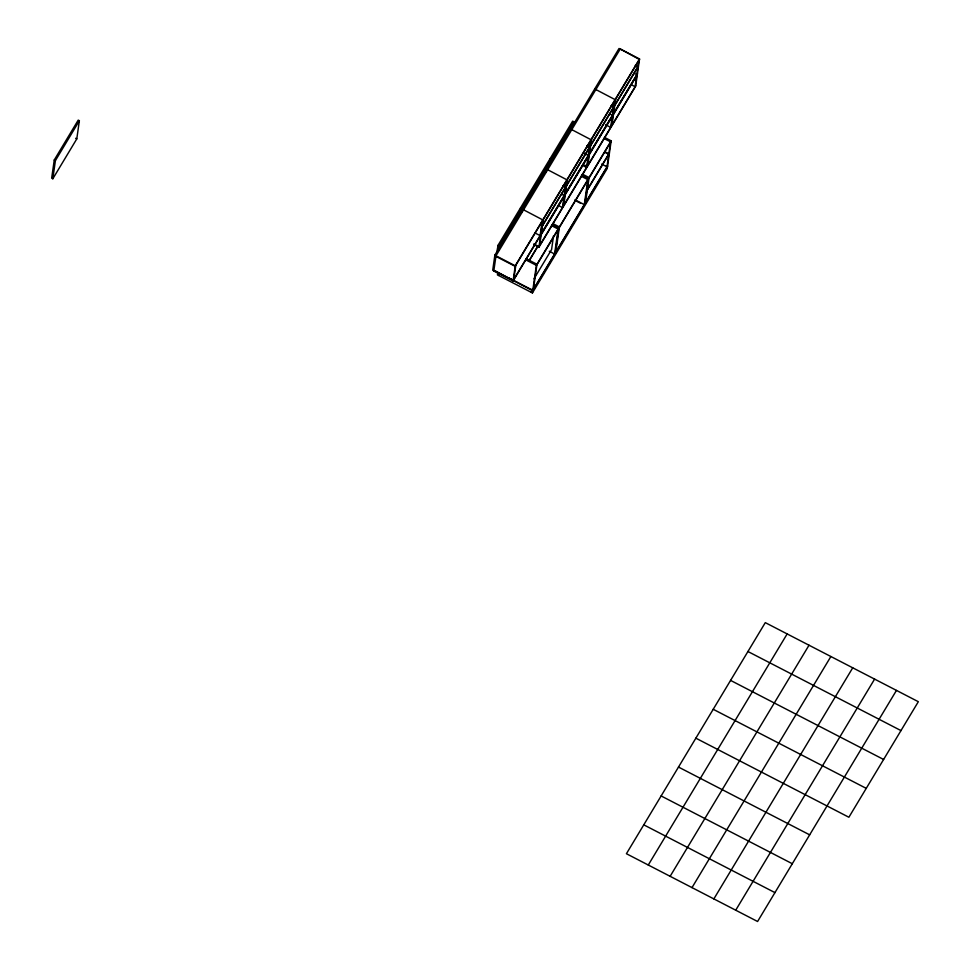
<?xml version="1.0" encoding="UTF-8"?>
<svg xmlns="http://www.w3.org/2000/svg" width="970" height="970" viewBox="0 0 970 970"><rect width="100%" height="100%" fill="white"/><g stroke="black" fill="none" stroke-linecap="round" stroke-linejoin="round"><path stroke-width="1.45" d="M54.259 159.989L51.665 178.153L52.829 178.759L76.788 138.892L79.37 120.716L78.218 120.122L54.259 159.989L55.411 160.583L52.829 178.759M523.461 210.053L522.296 209.459L494.87 255.098L492.712 270.242L493.875 270.836M496.846 253.255L497.949 245.434L520.247 208.344L521.399 208.95M495.5 271.018L532.724 290.83L607.547 166.331L606.383 165.737M498.422 250.466L499.053 246.065L573.876 121.565M497.743 272.752L497.44 274.874L532.421 292.952L607.244 168.453L611.173 140.832L604.516 137.388M498.592 275.48L498.895 273.358M521.909 212.212L522.442 209.229L546.389 169.362L547.541 170.393M494.87 255.098L496.022 255.692L493.791 271.018L513.082 280.985L515.252 265.78L639.545 58.952L620.254 48.985L495.961 255.813L515.252 265.78M513.785 279.396L515.797 265.283M546.146 171.884L546.534 169.132L570.493 129.265L571.645 129.871M542.109 221.487L540.108 235.601L534.955 232.945M532.421 292.952L536.349 265.331L611.173 140.832M533.791 244.501L538.932 247.168L542.812 219.911L522.442 209.229M533.427 289.242L536.98 264.289L526.322 258.784M539.635 245.58L541.199 234.619M541.357 233.527L543.358 219.414M553.555 235.722L551.578 249.581L533.985 278.863M555.155 253.51L558.781 228.011L552.124 224.567M555.846 251.921L559.399 226.968L552.742 223.524M564.043 196.595L562.479 207.568L558.623 205.567M566.213 181.402L564.2 195.504L561.63 194.182M563.036 207.071L566.916 179.814L546.534 169.132M563.74 205.482L565.292 194.521M565.449 193.43L567.462 179.317M588.135 156.51L586.583 167.47L582.727 165.47M590.306 141.305L588.293 155.418L584.437 153.418M587.129 166.973L591.009 139.716L570.627 129.034L594.586 89.167L595.738 89.773M587.832 165.385L589.396 154.424M589.542 153.333L591.554 139.219M584.837 204.112L588.463 178.613L581.806 175.17M585.54 202.524L589.093 177.571L582.424 174.139M620.254 48.985L639.472 59.497L515.167 266.326L495.876 256.359M612.24 116.412L610.676 127.373L605.535 124.718M614.398 101.207L612.397 115.321L609.815 113.987M611.221 126.876L615.101 99.619L594.719 88.937L619.03 48.5L620.182 49.094M611.924 125.288L613.489 114.327M613.646 113.235L615.647 99.122M636.684 75.733L635.12 86.706L631.264 84.705M638.842 60.54L636.829 74.654L634.259 73.32M639.545 58.952L635.665 86.209L538.932 247.168M55.411 160.583L79.37 120.716M542.521 225.343L565.364 187.331L562.794 185.998M566.613 185.258L589.457 147.234L586.886 145.912M590.706 145.16L613.561 107.149L610.979 105.815M614.81 105.063L637.993 66.469L635.423 65.148M542.436 225.889L565.292 187.877M566.541 185.803L589.384 147.779L586.814 146.458M590.633 145.706L613.476 107.694M614.725 105.609L637.92 67.015L635.35 65.681M637.46 73.611L513.154 280.439L493.875 270.472M513.082 280.985L637.387 74.156M540.569 235.649L637.302 74.702M529.256 260.312L537.574 246.465M529.183 260.845L537.501 247.01M635.75 85.663L539.017 246.623L533.864 243.955M536.895 264.834L558.077 229.599M559.326 227.513L587.759 180.202M589.008 178.116L610.469 142.42M587.396 189.502L608.845 153.806L604.856 151.744M587.311 190.047L608.772 154.351L604.771 152.29M532.19 289.193L531.257 292.358L531.887 291.315M607.62 165.785L532.797 290.285L508.826 277.905M648.275 865.022L787.155 633.919M670.137 876.31L809.016 645.22M691.998 887.611L830.878 656.52M713.859 898.911L852.739 667.809M735.721 910.199L874.601 679.109M896.462 690.41L757.582 921.5L626.414 853.721L765.294 622.631L918.335 701.698L848.883 817.249L695.854 738.17M573.791 121.771L572.639 121.165L550.075 158.716L551.227 159.322M603.886 138.431L610.542 141.875L607.002 166.828L601.667 164.075M584.631 165.094L587.202 166.428M551.057 159.613L549.893 159.007L520.381 208.113L521.545 208.72M581.175 176.213L587.844 179.656L584.292 204.609L574.967 199.796M575.21 200.511L580.436 203.203M551.493 225.61L558.15 229.053L554.597 254.007L549.275 251.254M497.949 245.434L499.113 246.04L498.592 249.69L497.428 249.084M525.692 259.827L536.349 265.331M75.624 138.298L76.788 138.892M747.931 651.513L900.972 730.592M730.568 680.394L883.609 759.474M713.217 709.288L866.246 788.367M678.491 767.064L809.671 834.843M661.128 795.946L792.308 863.724M643.765 824.839L774.945 892.618"/></g></svg>
